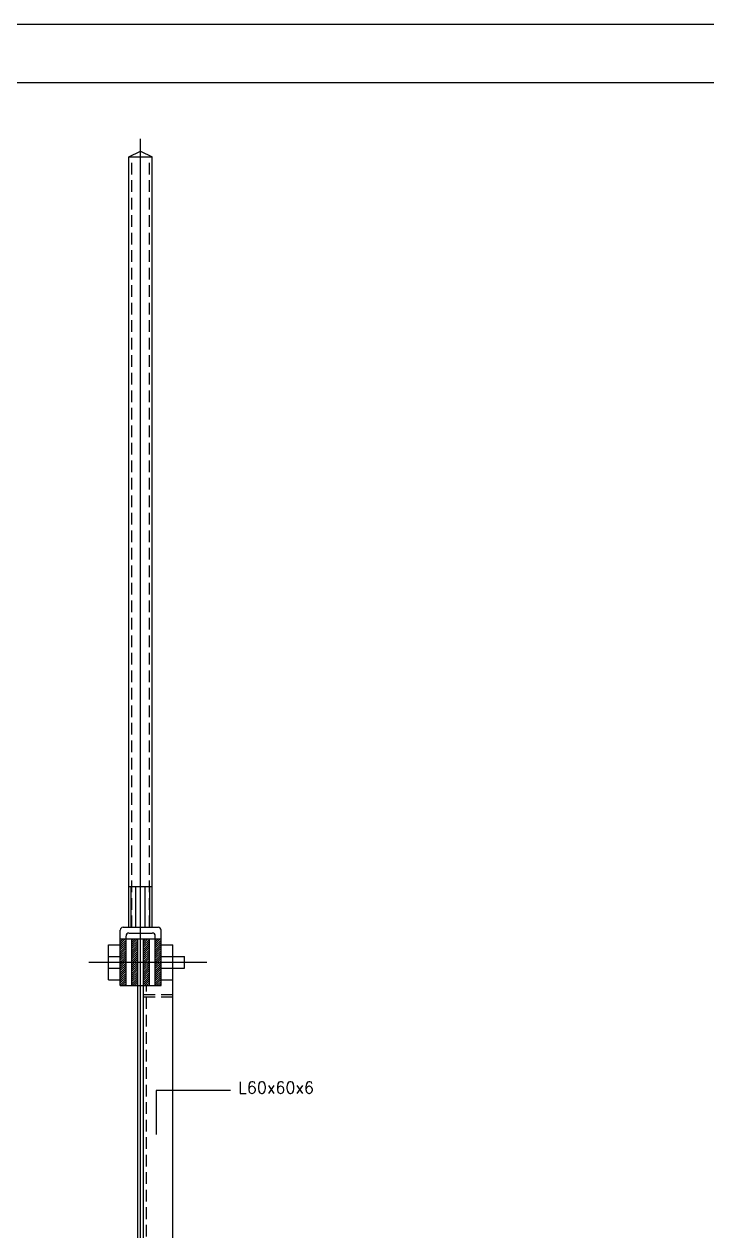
# Model space of a CAD drawing. Header units: metres. Extents: x 444 to 3227, y -3167 to -392.
# Drawn here: x 728.6 to 787.1, y -2968.3 to -2864.9 of the extents above; entities that cross this region are included whole.
import ezdxf

# ---------------------------------------------------------------- set-up
doc = ezdxf.new("R2010")
doc.units = ezdxf.units.M
doc.linetypes.add('DASHEDX2', pattern=[1.5, 1, -0.5])
for name, color, linetype in [('BANGUNAN', 7, 'CONTINUOUS'), ('KOP', 7, 'CONTINUOUS'), ('TEX', 7, 'CONTINUOUS')]:
    doc.layers.add(name, color=color, linetype=linetype)
doc.styles.get("Standard").update_dxf_attribs({"font": 'Simplex.shx', "height": 2.5})

msp = doc.modelspace()

# ---------------------------------------------------------------- hatches: boundary and pattern name
at = {"layer": 'BANGUNAN'}
h = msp.add_hatch(dxfattribs=at)
h.set_pattern_fill('ANSI31', color=1, style=0)
h.set_pattern_definition([(45, (256.28795, -3383.20134), (-0.088388348, 0.088388348), [])])
h.paths.add_polyline_path([(737.2995, -2943.28194), (736.7995, -2943.28194), (736.7995, -2945.28194), (737.2995, -2945.28194)])
h.paths.add_polyline_path([(738.2995, -2943.28194), (737.7995, -2943.28194), (737.7995, -2945.28194), (738.2995, -2945.28194)])
h.paths.add_polyline_path([(738.7995, -2945.28194), (739.2995, -2945.28194), (739.2995, -2943.28194), (738.7995, -2943.28194)])
h.paths.add_polyline_path([(739.7995, -2945.28194), (740.2995, -2945.28194), (740.2995, -2943.28194), (739.7995, -2943.28194)])
h.paths.add_polyline_path([(739.7995, -2947.28194), (740.2995, -2947.28194), (740.2995, -2945.28194), (739.7995, -2945.28194)])
h.paths.add_polyline_path([(739.2995, -2945.28194), (738.7995, -2945.28194), (738.7995, -2947.28194), (739.2995, -2947.28194)])
h.paths.add_polyline_path([(738.2995, -2945.28194), (737.7995, -2945.28194), (737.7995, -2947.28194), (738.2995, -2947.28194)])
h.paths.add_polyline_path([(736.7995, -2947.28194), (737.2995, -2947.28194), (737.2995, -2945.28194), (736.7995, -2945.28194)])

# ---------------------------------------------------------------- linework, layer by layer
at = {"layer": 'BANGUNAN', "color": 1}
for p, q in [((738.5495, -2942.28194), (738.5495, -2874.73244)), ((738.5495, -3015.78194), (738.5495, -2942.28194))]:
    msp.add_line(p, q, dxfattribs=at)
at = {"layer": 'BANGUNAN', "color": 2}
for p, q in [((737.5495, -2876.28194), (738.5495, -2875.78194)), ((737.5495, -2942.28194), (737.5495, -2876.28194)), ((738.5495, -2875.78194), (739.5495, -2876.28194)), ((739.5495, -2942.28194), (739.5495, -2876.28194)), ((737.7495, -2942.28194), (737.7495, -2938.78194)), ((738.1495, -2942.28194), (738.1495, -2938.78194)), ((738.9495, -2942.28194), (738.9495, -2938.78194)), ((739.3495, -2942.28194), (739.3495, -2938.78194)), ((736.7995, -2947.28194), (736.7995, -2942.53194)), ((740.2995, -2947.28194), (740.2995, -2942.53194)), ((737.2995, -2947.28194), (737.2995, -2943.03567)), ((737.7995, -2947.28194), (737.7995, -2943.28194)), ((738.2995, -3015.78194), (738.2995, -2943.28194)), ((738.7995, -3015.78194), (738.7995, -2943.28194)), ((739.2995, -2947.28194), (739.2995, -2943.28194)), ((739.7995, -2947.28194), (739.7995, -2943.0199)), ((735.7995, -2946.78194), (735.7995, -2943.78194)), ((741.2995, -3053.78194), (741.2995, -2943.78194)), ((742.2995, -2945.78194), (742.2995, -2944.78194)), ((736.7995, -2947.28194), (740.2995, -2947.28194))]:
    msp.add_line(p, q, dxfattribs=at)
at = {"layer": 'BANGUNAN', "color": 2, "linetype": 'DASHEDX2'}
for p, q in [((737.7995, -2942.28194), (737.7995, -2876.28194)), ((739.2995, -2942.28194), (739.2995, -2876.28194)), ((739.0495, -3013.78194), (739.0495, -2947.28194)), ((741.2995, -2948.08194), (738.7995, -2948.08194)), ((741.2995, -2948.28194), (738.7995, -2948.28194))]:
    msp.add_line(p, q, dxfattribs=at)
at = {"layer": 'BANGUNAN', "color": 3, "linetype": 'ByBlock', "ltscale": 0.5}
for p, q in [((737.5495, -2938.78194), (739.5495, -2938.78194)), ((737.0495, -2942.28194), (740.04979, -2942.28194)), ((736.7995, -2943.28194), (740.2995, -2943.28194)), ((737.55578, -2942.78194), (739.54731, -2942.78194))]:
    msp.add_line(p, q, dxfattribs=at)
at = {"layer": 'BANGUNAN', "color": 2, "linetype": 'ByBlock', "ltscale": 0.5}
for p, q in [((735.7995, -2943.78194), (736.7995, -2943.78194)), ((740.2995, -2943.78194), (741.2995, -2943.78194)), ((735.7995, -2944.78194), (736.7995, -2944.78194)), ((740.2995, -2944.78194), (742.2995, -2944.78194)), ((735.7995, -2945.78194), (736.7995, -2945.78194)), ((740.2995, -2945.78194), (742.2995, -2945.78194)), ((735.7995, -2946.78194), (736.7995, -2946.78194)), ((740.2995, -2946.78194), (741.2995, -2946.78194))]:
    msp.add_line(p, q, dxfattribs=at)
at = {"layer": 'BANGUNAN', "color": 1, "linetype": 'ByBlock', "ltscale": 0.5}
msp.add_line((734.09823, -2945.28194), (744.23437, -2945.28194), dxfattribs=at)
at = {"layer": 'BANGUNAN', "color": 2}
for centre, start, end in [((737.04951, -2942.53194), 90, 180), ((740.04979, -2942.53194), 357.2800307, 90), ((737.55181, -2943.03372), 90, 180), ((739.54681, -2943.03439), 357.2800307, 90)]:
    msp.add_arc(centre, 0.25, start, end, dxfattribs=at)
at = {"layer": 'KOP', "color": 9}
msp.add_lwpolyline([(883.8376, -2864.90614), (883.8376, -3161.90614), (463.3376, -3161.90614), (463.3376, -2864.90614)], close=True, dxfattribs=at)
at = {"layer": 'KOP', "color": 130}
msp.add_lwpolyline([(488.3376, -3156.90614), (488.3376, -2869.90614), (878.8376, -2869.90614), (878.8376, -3156.90614)], close=True, dxfattribs=at)
at = {"layer": 'TEX', "color": 2}
for p, q in [((737.5495, -2876.28194), (739.5495, -2876.28194)), ((746.25724, -2956.25933), (739.88975, -2956.25933)), ((739.88975, -2956.25933), (739.88975, -2960.03985))]:
    msp.add_line(p, q, dxfattribs=at)

# ---------------------------------------------------------------- texts
msp.add_text('L60x60x6', height=1, dxfattribs=at).set_placement((746.91862, -2956.51839))

doc.saveas('drawing.dxf')
